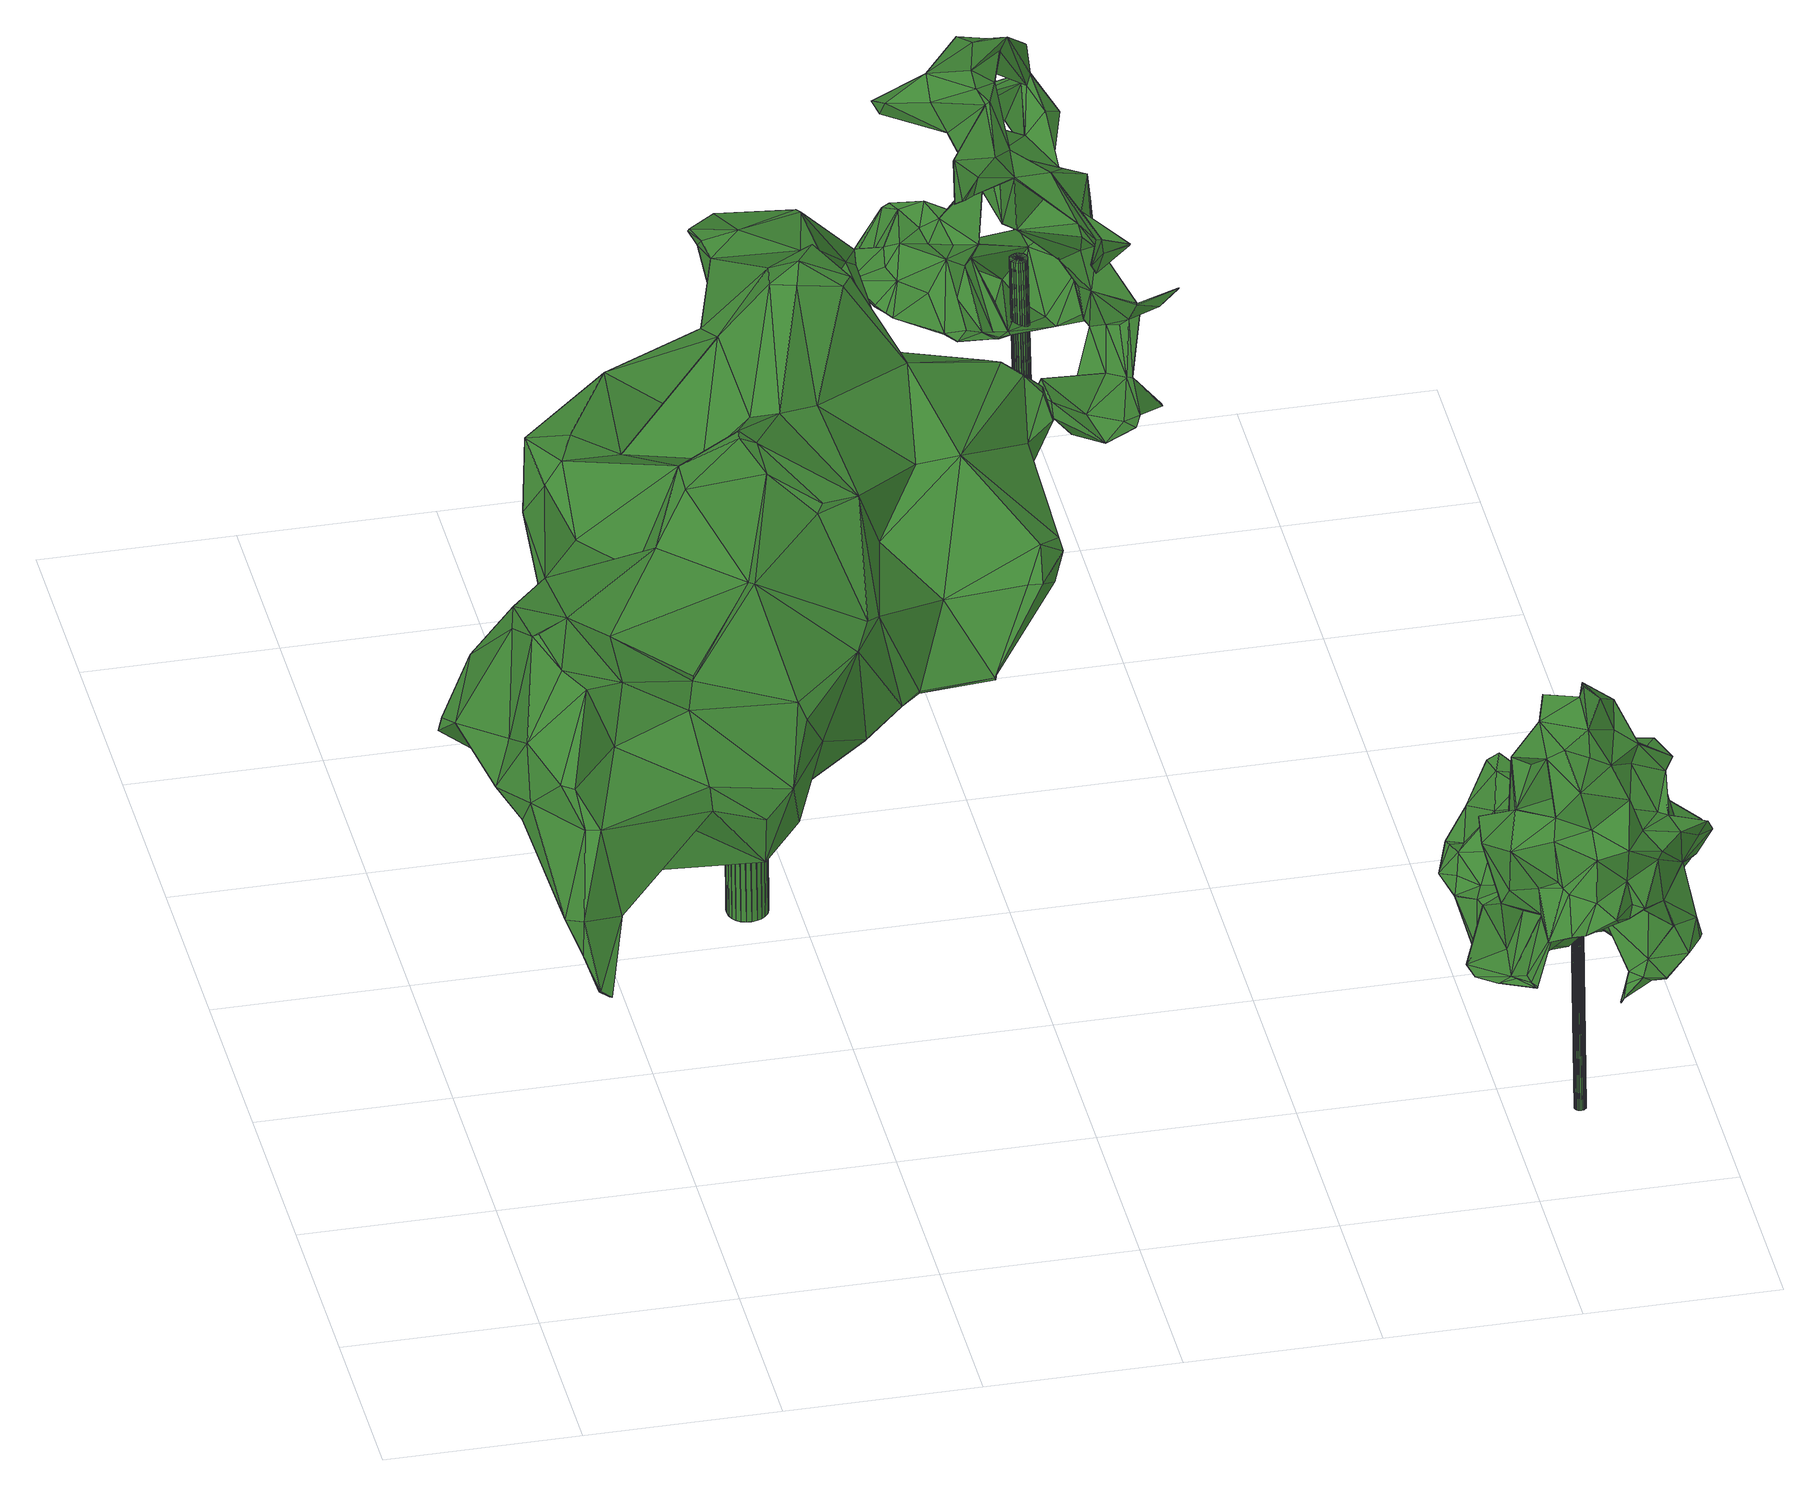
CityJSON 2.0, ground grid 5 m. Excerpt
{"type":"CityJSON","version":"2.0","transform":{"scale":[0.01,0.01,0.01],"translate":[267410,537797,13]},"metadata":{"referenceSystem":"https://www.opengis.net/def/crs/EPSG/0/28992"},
"CityObjects":{
"tree1":{"type":"SolitaryVegetationObject","attributes":{"gtid":175,"crown_width_m":16.04,"crown_median_z":23.13,"crown_r50_m":0.486,"crown_porosity":0.876,"trunk_H_m":9.78,"trunk_DBH_m":1.04,"trunk_radius_m":0.522,"trunk_base_height_m":13.35,"original_gtid":"175"},"geometry":[{"type":"Solid","lod":"3","boundaries":[[[[0,1,2]],[[3,4,5]],[[6,7,8]],[[9,10,11]],[[12,0,13]],[[14,15,16]],[[17,18,19]],[[20,21,22]],[[20,22,23]],[[1,0,24]],[[25,7,26]],[[8,7,25]],[[27,28,29]],[[30,31,32]],[[33,34,35]],[[36,37,38]],[[39,40,41]],[[3,42,32]],[[28,43,29]],[[44,45,34]],[[46,3,5]],[[47,48,49]],[[50,51,52]],[[53,10,54]],[[55,56,57]],[[43,28,58]],[[59,60,43]],[[55,57,61]],[[42,3,46]],[[62,63,64]],[[65,66,67]],[[68,69,70]],[[71,72,73]],[[74,65,75]],[[21,76,77]],[[78,21,77]],[[43,58,59]],[[79,80,81]],[[82,83,31]],[[84,38,37]],[[84,37,85]],[[86,87,88]],[[89,83,90]],[[55,87,91]],[[53,54,92]],[[46,5,93]],[[94,93,5]],[[95,96,33]],[[97,98,99]],[[97,99,100]],[[46,101,102]],[[103,18,17]],[[27,29,101]],[[104,105,14]],[[106,4,89]],[[3,89,4]],[[107,108,109]],[[73,110,111]],[[112,111,110]],[[113,114,16]],[[64,115,116]],[[117,118,119]],[[120,9,11]],[[121,122,123]],[[121,124,35]],[[125,126,127]],[[21,17,128]],[[128,76,21]],[[85,129,77]],[[88,61,48]],[[32,107,109]],[[78,22,21]],[[89,130,131]],[[89,131,106]],[[128,85,77]],[[56,55,91]],[[77,76,128]],[[132,82,114]],[[133,134,135]],[[113,15,14]],[[119,118,136]],[[71,73,111]],[[38,84,19]],[[17,19,84]],[[17,84,128]],[[128,84,85]],[[112,64,63]],[[137,64,112]],[[111,138,71]],[[28,45,139]],[[140,30,141]],[[142,143,144]],[[120,92,9]],[[9,54,10]],[[9,92,54]],[[36,145,146]],[[106,147,4]],[[103,50,18]],[[21,20,17]],[[148,98,97]],[[149,98,148]],[[150,10,53]],[[133,67,134]],[[151,67,133]],[[152,153,154]],[[155,156,157]],[[51,158,75]],[[73,72,110]],[[159,160,161]],[[52,154,162]],[[151,163,62]],[[133,163,151]],[[74,75,158]],[[16,104,14]],[[16,140,104]],[[5,4,164]],[[94,5,164]],[[113,16,15]],[[82,16,114]],[[14,105,165]],[[142,23,166]],[[49,136,118]],[[167,148,168]],[[167,168,66]],[[2,1,169]],[[67,170,134]],[[155,171,172]],[[155,99,171]],[[173,66,74]],[[174,175,176]],[[141,177,178]],[[154,51,152]],[[75,152,51]],[[78,98,149]],[[124,179,180]],[[181,180,179]],[[156,181,179]],[[145,126,125]],[[36,126,145]],[[182,183,184]],[[116,65,185]],[[176,186,187]],[[176,187,174]],[[14,188,113]],[[188,114,113]],[[189,34,45]],[[122,34,189]],[[124,33,35]],[[188,165,190]],[[55,61,88]],[[0,2,95]],[[66,166,149]],[[146,0,191]],[[27,101,94]],[[93,94,101]],[[176,175,192]],[[70,193,108]],[[142,144,23]],[[83,82,132]],[[194,131,159]],[[79,178,195]],[[78,149,166]],[[175,174,80]],[[8,25,183]],[[166,173,142]],[[51,23,158]],[[144,158,23]],[[181,156,155]],[[196,82,31]],[[196,31,30]],[[120,11,197]],[[164,147,94]],[[26,49,48]],[[164,4,147]],[[165,188,14]],[[147,198,27]],[[147,106,198]],[[189,199,122]],[[95,13,0]],[[145,24,146]],[[0,146,24]],[[118,47,49]],[[200,33,96]],[[201,56,91]],[[191,12,202]],[[16,196,140]],[[30,140,196]],[[159,161,194]],[[57,198,194]],[[203,89,90]],[[105,178,204]],[[51,103,23]],[[55,88,87]],[[62,68,63]],[[115,205,116]],[[64,206,62]],[[185,206,116]],[[186,207,187]],[[11,126,36]],[[10,126,11]],[[10,150,126]],[[208,102,43]],[[102,29,43]],[[134,170,192]],[[8,209,6]],[[151,185,67]],[[95,33,13]],[[33,12,13]],[[176,192,148]],[[103,51,50]],[[75,210,152]],[[41,211,39]],[[175,134,192]],[[109,30,32]],[[57,56,198]],[[56,201,198]],[[179,212,156]],[[209,213,214]],[[209,214,6]],[[77,172,98]],[[77,98,78]],[[201,215,122]],[[212,122,215]],[[140,178,104]],[[141,178,140]],[[104,178,105]],[[148,192,168]],[[64,205,115]],[[120,216,92]],[[217,187,218]],[[188,190,114]],[[132,114,190]],[[219,174,187]],[[160,26,161]],[[92,127,53]],[[161,26,48]],[[145,1,24]],[[105,204,165]],[[220,112,63]],[[135,69,133]],[[116,205,153]],[[152,210,116]],[[153,152,116]],[[124,12,33]],[[82,196,16]],[[166,22,78]],[[36,146,37]],[[160,131,130]],[[156,212,157]],[[157,215,221]],[[157,212,215]],[[93,101,46]],[[83,132,90]],[[85,191,202]],[[166,66,173]],[[163,68,62]],[[193,40,30]],[[141,30,40]],[[65,74,66]],[[75,65,210]],[[6,119,136]],[[32,222,107]],[[25,26,160]],[[71,208,60]],[[97,186,148]],[[176,148,186]],[[100,207,186]],[[109,108,193]],[[147,27,94]],[[126,150,127]],[[172,171,98]],[[137,112,200]],[[99,155,100]],[[42,102,222]],[[100,186,97]],[[155,218,100]],[[17,20,103]],[[23,103,20]],[[34,200,44]],[[34,33,200]],[[27,199,189]],[[120,18,50]],[[193,30,109]],[[222,102,208]],[[208,43,60]],[[121,35,122]],[[203,90,184]],[[35,34,122]],[[53,127,150]],[[198,199,27]],[[161,48,61]],[[71,60,59]],[[47,219,88]],[[80,39,211]],[[32,42,222]],[[189,45,27]],[[27,45,28]],[[41,135,223]],[[224,107,222]],[[85,37,191]],[[77,129,172]],[[112,110,200]],[[200,110,44]],[[108,107,224]],[[225,155,157]],[[138,111,112]],[[154,52,51]],[[127,52,125]],[[220,226,112]],[[108,226,220]],[[74,143,173]],[[135,41,70]],[[90,132,190]],[[204,190,165]],[[90,190,204]],[[23,22,166]],[[224,226,108]],[[80,79,39]],[[170,168,192]],[[167,149,148]],[[66,149,167]],[[178,79,204]],[[8,183,213]],[[12,191,0]],[[181,172,180]],[[80,211,175]],[[99,98,171]],[[41,40,70]],[[116,210,65]],[[133,68,163]],[[44,72,45]],[[139,45,72]],[[172,181,155]],[[139,72,58]],[[204,184,90]],[[47,118,117]],[[121,179,124]],[[67,168,170]],[[66,168,67]],[[7,6,49]],[[136,49,6]],[[57,161,61]],[[86,88,219]],[[187,86,219]],[[198,201,199]],[[145,125,162]],[[145,162,1]],[[46,102,42]],[[224,208,71]],[[222,208,224]],[[18,197,19]],[[120,197,18]],[[36,197,11]],[[19,197,38]],[[38,197,36]],[[135,70,69]],[[134,175,135]],[[44,110,72]],[[68,133,69]],[[182,184,204]],[[25,130,184]],[[158,144,143]],[[12,124,202]],[[202,180,227]],[[180,202,124]],[[63,68,220]],[[70,220,68]],[[70,108,220]],[[228,182,204]],[[213,182,228]],[[127,216,52]],[[92,216,127]],[[160,130,25]],[[83,89,31]],[[3,31,89]],[[3,32,31]],[[221,225,157]],[[221,86,225]],[[221,87,86]],[[221,215,87]],[[80,219,47]],[[80,174,219]],[[117,80,47]],[[64,116,206]],[[26,7,49]],[[28,139,58]],[[70,40,193]],[[87,215,91]],[[201,91,215]],[[217,218,86]],[[217,86,187]],[[102,101,29]],[[225,218,155]],[[204,79,81]],[[204,81,228]],[[137,200,96]],[[138,112,226]],[[229,64,137]],[[138,226,224]],[[212,179,123]],[[212,123,122]],[[121,123,179]],[[65,67,185]],[[169,1,205]],[[154,205,1]],[[153,205,154]],[[203,184,89]],[[130,89,184]],[[182,213,183]],[[184,183,25]],[[50,216,120]],[[50,52,216]],[[138,224,71]],[[159,131,160]],[[146,191,37]],[[52,162,125]],[[154,1,162]],[[178,177,195]],[[201,122,199]],[[207,100,218]],[[86,218,225]],[[207,218,187]],[[175,223,135]],[[169,205,230]],[[229,137,230]],[[229,230,64]],[[64,230,205]],[[96,230,137]],[[41,223,175]],[[80,117,81]],[[228,81,117]],[[88,48,47]],[[57,194,161]],[[41,175,211]],[[96,95,230]],[[2,230,95]],[[169,230,2]],[[8,213,209]],[[59,72,71]],[[59,58,72]],[[202,129,85]],[[180,172,129]],[[180,129,227]],[[202,227,129]],[[142,173,143]],[[198,106,131]],[[198,131,194]],[[158,143,74]],[[40,39,195]],[[195,39,79]],[[117,231,228]],[[40,195,177]],[[40,177,141]],[[119,231,117]],[[119,6,231]],[[185,151,206]],[[151,62,206]],[[228,231,214]],[[228,214,213]],[[6,214,231]],[[232,233,234]],[[232,234,235]],[[235,234,236]],[[235,236,237]],[[234,233,238]],[[234,238,236]],[[236,238,239]],[[236,239,237]],[[238,233,240]],[[238,240,239]],[[239,240,241]],[[239,241,237]],[[240,233,242]],[[240,242,241]],[[241,242,243]],[[241,243,237]],[[242,233,244]],[[242,244,243]],[[243,244,245]],[[243,245,237]],[[244,233,246]],[[244,246,245]],[[245,246,247]],[[245,247,237]],[[246,233,248]],[[246,248,247]],[[247,248,249]],[[247,249,237]],[[248,233,250]],[[248,250,249]],[[249,250,251]],[[249,251,237]],[[250,233,252]],[[250,252,251]],[[251,252,253]],[[251,253,237]],[[252,233,254]],[[252,254,253]],[[253,254,255]],[[253,255,237]],[[254,233,256]],[[254,256,255]],[[255,256,257]],[[255,257,237]],[[256,233,258]],[[256,258,257]],[[257,258,259]],[[257,259,237]],[[258,233,260]],[[258,260,259]],[[259,260,261]],[[259,261,237]],[[260,233,262]],[[260,262,261]],[[261,262,263]],[[261,263,237]],[[262,233,264]],[[262,264,263]],[[263,264,265]],[[263,265,237]],[[264,233,266]],[[264,266,265]],[[265,266,267]],[[265,267,237]],[[266,233,268]],[[266,268,267]],[[267,268,269]],[[267,269,237]],[[268,233,270]],[[268,270,269]],[[269,270,271]],[[269,271,237]],[[270,233,272]],[[270,272,271]],[[271,272,273]],[[271,273,237]],[[272,233,274]],[[272,274,273]],[[273,274,275]],[[273,275,237]],[[274,233,276]],[[274,276,275]],[[275,276,277]],[[275,277,237]],[[276,233,278]],[[276,278,277]],[[277,278,279]],[[277,279,237]],[[278,233,280]],[[278,280,279]],[[279,280,281]],[[279,281,237]],[[280,233,232]],[[280,232,281]],[[281,232,235]],[[281,235,237]]]]}]},
"tree2":{"type":"SolitaryVegetationObject","attributes":{"gtid":220,"crown_width_m":7.53,"crown_median_z":23.47,"crown_r50_m":0.342,"crown_porosity":0.915,"trunk_H_m":10.02,"trunk_DBH_m":0.462,"trunk_radius_m":0.231,"trunk_base_height_m":13.45,"original_gtid":"220"},"geometry":[{"type":"Solid","lod":"3","boundaries":[[[[282,283,284]],[[285,286,287]],[[287,286,288]],[[288,286,289]],[[290,291,292]],[[293,294,295]],[[296,297,298]],[[299,300,301]],[[302,303,304]],[[305,306,307]],[[282,308,283]],[[308,282,309]],[[293,310,294]],[[311,295,312]],[[311,312,313]],[[314,315,316]],[[317,318,319]],[[320,321,322]],[[323,321,324]],[[325,326,327]],[[328,329,330]],[[331,332,293]],[[333,334,335]],[[336,294,310]],[[295,311,331]],[[337,338,339]],[[340,341,342]],[[343,344,345]],[[300,346,301]],[[347,348,349]],[[350,351,352]],[[353,352,351]],[[354,312,295]],[[355,356,357]],[[358,359,360]],[[313,327,311]],[[361,316,362]],[[363,364,365]],[[366,367,368]],[[369,370,371]],[[372,373,374]],[[375,376,377]],[[378,356,361]],[[379,345,330]],[[300,380,346]],[[349,348,323]],[[291,381,292]],[[382,383,319]],[[324,349,323]],[[384,385,386]],[[384,387,385]],[[388,389,390]],[[293,332,391]],[[392,393,394]],[[395,394,393]],[[348,347,285]],[[396,397,398]],[[390,389,341]],[[313,283,308]],[[295,294,336]],[[351,399,387]],[[351,387,400]],[[365,401,363]],[[402,369,395]],[[295,331,293]],[[403,404,405]],[[287,289,406]],[[399,350,407]],[[408,386,385]],[[409,410,411]],[[331,311,332]],[[362,316,412]],[[333,335,413]],[[381,414,415]],[[407,416,384]],[[391,332,333]],[[327,326,333]],[[333,332,311]],[[333,311,327]],[[417,315,358]],[[418,404,419]],[[361,362,378]],[[420,417,421]],[[372,374,340]],[[422,345,379]],[[423,414,381]],[[424,425,426]],[[363,427,364]],[[333,413,391]],[[319,428,429]],[[373,372,322]],[[430,431,289]],[[432,336,310]],[[400,433,434]],[[353,400,434]],[[435,436,437]],[[438,439,440]],[[391,413,293]],[[441,442,402]],[[387,443,400]],[[337,444,338]],[[445,412,316]],[[446,447,335]],[[342,372,340]],[[319,448,396]],[[374,373,449]],[[409,411,450]],[[290,409,450]],[[451,452,405]],[[288,289,287]],[[453,297,421]],[[364,427,454]],[[356,355,455]],[[356,455,361]],[[423,381,291]],[[456,386,408]],[[289,431,406]],[[457,346,458]],[[459,404,403]],[[316,361,314]],[[460,320,461]],[[301,346,457]],[[462,463,464]],[[302,465,466]],[[467,468,420]],[[469,470,443]],[[317,330,318]],[[398,366,446]],[[398,446,403]],[[471,456,408]],[[471,408,430]],[[445,472,412]],[[286,430,289]],[[286,471,430]],[[371,428,369]],[[395,369,428]],[[473,380,463]],[[474,475,476]],[[374,449,340]],[[477,440,439]],[[478,479,480]],[[421,297,481]],[[421,481,420]],[[482,437,483]],[[410,409,290]],[[410,290,484]],[[299,462,300]],[[373,485,449]],[[449,485,390]],[[481,486,487]],[[338,433,488]],[[337,489,444]],[[457,478,339]],[[490,428,319]],[[403,446,459]],[[376,491,492]],[[476,451,405]],[[317,319,383]],[[326,334,333]],[[449,390,341]],[[449,341,340]],[[472,493,412]],[[477,439,494]],[[362,493,495]],[[432,496,368]],[[472,495,493]],[[414,497,328]],[[412,493,362]],[[376,498,491]],[[499,500,501]],[[401,501,500]],[[362,502,378]],[[471,286,285]],[[471,285,456]],[[503,504,388]],[[366,447,446]],[[505,306,472]],[[301,457,338]],[[300,464,380]],[[368,496,335]],[[368,335,366]],[[365,506,495]],[[505,507,508]],[[320,322,461]],[[384,443,387]],[[509,292,415]],[[381,415,292]],[[388,390,406]],[[404,459,474]],[[379,317,383]],[[494,371,370]],[[399,510,347]],[[338,444,489]],[[437,455,435]],[[489,511,394]],[[512,513,306]],[[462,464,300]],[[299,514,515]],[[339,478,480]],[[396,516,514]],[[398,516,396]],[[517,387,399]],[[297,296,481]],[[407,518,399]],[[386,518,407]],[[417,420,519]],[[315,417,519]],[[494,429,371]],[[461,342,341]],[[495,502,362]],[[284,520,521]],[[352,291,416]],[[406,522,287]],[[522,485,348]],[[523,489,394]],[[511,451,524]],[[336,354,295]],[[290,416,525]],[[477,369,526]],[[527,503,528]],[[336,432,354]],[[377,448,319]],[[334,325,529]],[[325,334,326]],[[473,479,530]],[[431,430,470]],[[489,337,511]],[[531,319,429]],[[344,532,533]],[[344,533,469]],[[302,304,465]],[[534,484,290]],[[352,416,407]],[[515,514,516]],[[494,439,429]],[[480,535,536]],[[480,479,535]],[[310,496,432]],[[434,318,353]],[[398,480,536]],[[510,518,456]],[[386,456,518]],[[369,477,370]],[[494,370,477]],[[364,454,506]],[[394,537,392]],[[285,287,522]],[[285,522,348]],[[291,525,416]],[[434,490,318]],[[319,318,490]],[[402,526,369]],[[538,379,383]],[[436,483,437]],[[304,433,443]],[[335,447,366]],[[489,433,338]],[[395,490,394]],[[400,353,351]],[[510,399,518]],[[305,307,532]],[[285,347,510]],[[285,510,456]],[[539,305,532]],[[540,284,312]],[[540,312,354]],[[284,283,312]],[[401,541,501]],[[529,309,542]],[[441,393,491]],[[392,491,393]],[[441,402,393]],[[306,513,472]],[[543,402,442]],[[431,503,388]],[[528,470,469]],[[324,303,349]],[[304,303,324]],[[472,544,505]],[[445,544,472]],[[533,307,545]],[[306,545,307]],[[538,528,422]],[[457,339,338]],[[418,405,404]],[[523,490,434]],[[327,313,546]],[[327,546,325]],[[547,343,425]],[[547,425,424]],[[478,458,346]],[[472,513,495]],[[469,533,422]],[[469,422,528]],[[512,495,513]],[[535,479,473]],[[359,315,314]],[[358,315,359]],[[548,547,424]],[[394,511,537]],[[511,452,451]],[[450,411,290]],[[416,290,411]],[[526,549,440]],[[528,503,470]],[[431,470,503]],[[532,344,436]],[[550,492,551]],[[346,530,478]],[[341,389,460]],[[552,460,389]],[[400,443,433]],[[339,480,337]],[[491,553,492]],[[553,491,392]],[[505,508,343]],[[399,351,350]],[[469,443,554]],[[427,355,454]],[[308,546,313]],[[343,345,422]],[[389,388,504]],[[389,504,552]],[[478,530,479]],[[431,388,406]],[[291,352,423]],[[480,405,452]],[[453,555,376]],[[453,358,555]],[[375,377,547]],[[489,434,433]],[[523,394,490]],[[356,378,357]],[[495,512,365]],[[341,460,461]],[[547,548,375]],[[467,505,468]],[[514,552,527]],[[514,460,552]],[[422,379,538]],[[343,426,344]],[[423,352,497]],[[523,434,489]],[[371,429,428]],[[531,426,547]],[[542,550,529]],[[324,320,301]],[[321,320,324]],[[529,325,546]],[[319,531,547]],[[290,525,291]],[[556,328,330]],[[554,556,330]],[[342,461,322]],[[455,355,427]],[[385,387,517]],[[543,526,402]],[[531,429,439]],[[532,557,539]],[[550,551,558]],[[491,498,441]],[[522,406,485]],[[368,367,354]],[[547,377,319]],[[309,282,521]],[[420,481,467]],[[375,486,376]],[[304,488,433]],[[551,553,559]],[[338,488,301]],[[301,488,304]],[[301,304,324]],[[353,328,497]],[[350,352,407]],[[536,516,398]],[[515,516,536]],[[468,505,544]],[[468,544,445]],[[514,382,396]],[[396,382,319]],[[527,382,514]],[[395,428,490]],[[498,442,441]],[[459,446,476]],[[355,357,454]],[[423,497,414]],[[398,405,480]],[[403,405,398]],[[537,511,524]],[[334,558,476]],[[460,299,320]],[[299,301,320]],[[398,367,366]],[[550,367,492]],[[321,485,373]],[[321,323,485]],[[408,466,430]],[[421,358,453]],[[417,358,421]],[[498,543,442]],[[468,519,420]],[[468,445,519]],[[445,316,519]],[[437,560,561]],[[382,527,538]],[[528,538,527]],[[549,543,438]],[[520,284,540]],[[546,308,309]],[[546,309,529]],[[315,519,316]],[[467,507,505]],[[410,484,411]],[[384,411,484]],[[283,313,312]],[[416,411,384]],[[550,558,334]],[[348,485,323]],[[408,385,466]],[[448,562,397]],[[334,529,550]],[[448,397,396]],[[462,515,536]],[[357,378,502]],[[498,376,555]],[[542,521,520]],[[384,386,407]],[[335,334,446]],[[334,476,446]],[[492,367,562]],[[476,524,451]],[[556,534,509]],[[373,322,321]],[[343,547,426]],[[477,526,440]],[[549,526,543]],[[553,551,492]],[[354,367,550]],[[390,485,406]],[[562,367,398]],[[512,305,541]],[[284,521,282]],[[309,521,542]],[[520,540,542]],[[354,550,540]],[[542,540,550]],[[538,383,382]],[[539,557,499]],[[508,425,343]],[[563,426,531]],[[549,438,440]],[[438,424,426]],[[426,563,438]],[[376,298,453]],[[453,298,297]],[[426,560,482]],[[564,560,426]],[[482,560,437]],[[438,531,439]],[[438,563,531]],[[298,486,296]],[[375,548,486]],[[353,318,328]],[[329,328,318]],[[360,486,424]],[[424,486,548]],[[360,543,498]],[[484,534,556]],[[438,360,424]],[[360,438,543]],[[509,328,556]],[[357,502,454]],[[415,328,509]],[[415,414,328]],[[379,330,317]],[[342,322,372]],[[484,556,384]],[[345,344,469]],[[335,496,413]],[[432,368,354]],[[293,496,310]],[[413,496,293]],[[401,500,363]],[[344,483,436]],[[535,473,462]],[[535,462,536]],[[422,533,343]],[[533,532,307]],[[492,565,376]],[[562,565,492]],[[377,376,565]],[[376,486,298]],[[448,565,562]],[[377,565,448]],[[347,566,399]],[[299,567,514]],[[460,514,567]],[[460,567,299]],[[430,466,470]],[[364,506,365]],[[462,473,463]],[[352,353,497]],[[527,504,503]],[[552,504,527]],[[561,455,437]],[[299,515,462]],[[360,425,486]],[[473,530,380]],[[443,470,465]],[[466,465,470]],[[426,425,359]],[[360,359,425]],[[346,380,530]],[[292,509,534]],[[292,534,290]],[[463,380,464]],[[427,363,500]],[[392,559,553]],[[401,512,541]],[[365,512,401]],[[349,568,569]],[[427,435,455]],[[501,541,499]],[[360,498,555]],[[435,500,499]],[[435,427,500]],[[385,568,466]],[[569,568,385]],[[517,349,569]],[[569,385,517]],[[302,466,568]],[[302,568,303]],[[349,303,568]],[[402,395,393]],[[360,555,358]],[[476,558,551]],[[524,476,551]],[[517,566,349]],[[399,566,517]],[[347,349,566]],[[476,405,570]],[[443,465,304]],[[486,481,296]],[[314,564,359]],[[426,359,564]],[[337,452,511]],[[337,480,452]],[[467,481,507]],[[481,508,507]],[[398,397,562]],[[541,305,499]],[[499,305,539]],[[512,306,305]],[[556,554,384]],[[443,384,554]],[[469,554,330]],[[345,469,330]],[[329,318,330]],[[454,502,506]],[[495,506,502]],[[425,487,486]],[[425,508,487]],[[481,487,508]],[[306,505,545]],[[458,478,571]],[[457,571,478]],[[458,571,457]],[[533,572,343]],[[545,505,572]],[[314,361,564]],[[537,524,559]],[[537,559,392]],[[455,561,564]],[[455,564,361]],[[524,551,559]],[[436,557,532]],[[418,474,476]],[[419,404,474]],[[418,419,474]],[[476,475,459]],[[474,459,475]],[[570,418,476]],[[570,405,418]],[[564,561,560]],[[343,572,505]],[[426,483,344]],[[426,482,483]],[[545,572,533]],[[499,557,435]],[[435,557,436]],[[573,574,575]],[[573,575,576]],[[576,575,577]],[[576,577,578]],[[575,574,579]],[[575,579,577]],[[577,579,580]],[[577,580,578]],[[579,574,581]],[[579,581,580]],[[580,581,582]],[[580,582,578]],[[581,574,583]],[[581,583,582]],[[582,583,584]],[[582,584,578]],[[583,574,585]],[[583,585,584]],[[584,585,586]],[[584,586,578]],[[585,574,587]],[[585,587,586]],[[586,587,588]],[[586,588,578]],[[587,574,589]],[[587,589,588]],[[588,589,590]],[[588,590,578]],[[589,574,591]],[[589,591,590]],[[590,591,592]],[[590,592,578]],[[591,574,593]],[[591,593,592]],[[592,593,594]],[[592,594,578]],[[593,574,595]],[[593,595,594]],[[594,595,596]],[[594,596,578]],[[595,574,597]],[[595,597,596]],[[596,597,598]],[[596,598,578]],[[597,574,599]],[[597,599,598]],[[598,599,600]],[[598,600,578]],[[599,574,601]],[[599,601,600]],[[600,601,602]],[[600,602,578]],[[601,574,603]],[[601,603,602]],[[602,603,604]],[[602,604,578]],[[603,574,605]],[[603,605,604]],[[604,605,606]],[[604,606,578]],[[605,574,607]],[[605,607,606]],[[606,607,608]],[[606,608,578]],[[607,574,609]],[[607,609,608]],[[608,609,610]],[[608,610,578]],[[609,574,611]],[[609,611,610]],[[610,611,612]],[[610,612,578]],[[611,574,613]],[[611,613,612]],[[612,613,614]],[[612,614,578]],[[613,574,615]],[[613,615,614]],[[614,615,616]],[[614,616,578]],[[615,574,617]],[[615,617,616]],[[616,617,618]],[[616,618,578]],[[617,574,619]],[[617,619,618]],[[618,619,620]],[[618,620,578]],[[619,574,621]],[[619,621,620]],[[620,621,622]],[[620,622,578]],[[621,574,573]],[[621,573,622]],[[622,573,576]],[[622,576,578]]]]}]},
"tree3":{"type":"SolitaryVegetationObject","attributes":{"gtid":322,"crown_width_m":6.31,"crown_median_z":20.59,"crown_r50_m":0.294,"crown_porosity":0.908,"trunk_H_m":7.01,"trunk_DBH_m":0.296,"trunk_radius_m":0.148,"trunk_base_height_m":13.58,"original_gtid":"322"},"geometry":[{"type":"Solid","lod":"3","boundaries":[[[[623,624,625]],[[626,627,628]],[[629,627,626]],[[630,631,632]],[[633,627,629]],[[634,635,636]],[[637,638,639]],[[640,641,642]],[[636,643,644]],[[645,646,647]],[[648,646,645]],[[649,650,651]],[[652,653,654]],[[655,656,657]],[[655,657,658]],[[659,660,638]],[[641,661,662]],[[663,662,661]],[[624,656,625]],[[664,665,666]],[[664,660,667]],[[668,669,670]],[[671,672,668]],[[668,673,671]],[[674,675,676]],[[677,678,642]],[[624,679,657]],[[680,670,681]],[[682,683,635]],[[684,685,686]],[[684,686,687]],[[688,689,690]],[[691,692,693]],[[694,695,696]],[[677,662,684]],[[697,657,698]],[[699,700,701]],[[699,702,700]],[[642,641,677]],[[703,704,640]],[[705,676,675]],[[706,654,707]],[[708,709,710]],[[711,712,713]],[[677,641,662]],[[640,704,641]],[[641,704,661]],[[661,704,703]],[[630,632,714]],[[715,716,717]],[[678,718,642]],[[719,720,647]],[[678,721,722]],[[723,633,699]],[[634,682,635]],[[724,725,726]],[[674,727,728]],[[729,693,730]],[[731,732,733]],[[734,735,736]],[[737,735,734]],[[644,626,628]],[[652,738,653]],[[630,714,739]],[[740,741,706]],[[742,741,740]],[[658,697,714]],[[742,743,744]],[[742,744,745]],[[746,744,743]],[[747,680,748]],[[629,699,633]],[[699,749,723]],[[690,664,667]],[[690,667,648]],[[750,733,673]],[[678,722,718]],[[751,687,752]],[[753,715,700]],[[754,650,743]],[[755,756,651]],[[757,756,755]],[[700,715,639]],[[754,758,650]],[[759,760,761]],[[762,760,759]],[[651,650,758]],[[743,649,763]],[[734,625,737]],[[764,765,623]],[[717,716,766]],[[767,672,746]],[[683,682,768]],[[714,656,658]],[[762,769,770]],[[651,756,649]],[[769,653,770]],[[680,747,771]],[[772,736,773]],[[720,719,774]],[[743,650,649]],[[675,757,705]],[[718,640,642]],[[638,637,775]],[[776,777,778]],[[696,779,694]],[[780,745,781]],[[780,781,782]],[[639,701,700]],[[713,783,784]],[[785,713,786]],[[720,785,786]],[[657,679,698]],[[698,679,683]],[[657,787,658]],[[765,788,789]],[[790,791,789]],[[792,791,626]],[[628,627,749]],[[723,749,627]],[[789,791,765]],[[644,628,793]],[[644,793,636]],[[791,790,794]],[[670,733,750]],[[680,733,670]],[[778,758,795]],[[778,795,776]],[[667,660,659]],[[789,796,797]],[[762,759,769]],[[664,689,665]],[[690,689,664]],[[798,799,800]],[[799,798,801]],[[710,709,752]],[[802,710,752]],[[803,804,771]],[[786,713,805]],[[786,805,720]],[[734,736,761]],[[677,684,687]],[[674,728,806]],[[807,808,809]],[[658,787,697]],[[810,785,782]],[[644,811,626]],[[783,812,798]],[[743,763,746]],[[759,761,772]],[[623,811,813]],[[644,813,811]],[[792,626,811]],[[721,814,722]],[[796,789,788]],[[815,764,816]],[[817,759,818]],[[744,819,745]],[[687,686,752]],[[785,820,782]],[[721,782,820]],[[720,774,821]],[[716,715,822]],[[681,670,669]],[[681,669,728]],[[823,793,729]],[[636,793,823]],[[630,776,631]],[[822,753,797]],[[639,824,701]],[[776,630,705]],[[713,785,711]],[[825,826,694]],[[825,694,754]],[[666,726,730]],[[666,665,726]],[[638,775,659]],[[827,828,802]],[[758,778,777]],[[733,829,799]],[[752,827,802]],[[803,688,731]],[[690,731,688]],[[728,830,806]],[[655,658,656]],[[813,831,624]],[[756,767,763]],[[746,763,767]],[[832,833,834]],[[813,624,623]],[[765,791,792]],[[666,835,664]],[[664,835,660]],[[836,725,837]],[[630,838,839]],[[761,736,772]],[[623,625,764]],[[840,775,637]],[[734,764,625]],[[772,773,818]],[[728,727,681]],[[756,763,649]],[[773,735,841]],[[796,815,842]],[[761,760,816]],[[748,680,681]],[[718,722,843]],[[767,757,830]],[[676,844,839]],[[680,771,804]],[[800,829,732]],[[845,695,706]],[[707,845,706]],[[741,654,706]],[[632,631,841]],[[737,625,656]],[[632,841,846]],[[847,774,848]],[[680,804,849]],[[648,731,690]],[[850,730,851]],[[803,731,804]],[[713,784,645]],[[718,703,640]],[[774,852,848]],[[737,846,735]],[[737,632,846]],[[748,681,727]],[[835,853,660]],[[736,735,773]],[[807,672,671]],[[796,788,815]],[[765,764,788]],[[714,632,656]],[[702,854,753]],[[678,677,855]],[[772,818,759]],[[837,725,856]],[[817,818,857]],[[729,730,850]],[[739,838,630]],[[790,797,753]],[[699,853,835]],[[669,767,728]],[[782,855,652]],[[769,857,707]],[[767,830,728]],[[769,759,857]],[[759,817,857]],[[752,709,751]],[[729,691,693]],[[815,788,764]],[[858,859,770]],[[734,816,764]],[[761,816,734]],[[767,756,757]],[[749,699,835]],[[738,652,860]],[[861,862,863]],[[782,652,780]],[[810,782,781]],[[810,781,864]],[[730,693,666]],[[651,777,755]],[[776,755,777]],[[847,865,659]],[[659,866,852]],[[847,775,867]],[[868,838,739]],[[865,832,659]],[[847,832,865]],[[715,753,822]],[[807,809,672]],[[647,805,645]],[[708,751,709]],[[657,697,787]],[[807,869,808]],[[841,631,870]],[[841,870,773]],[[795,845,870]],[[695,826,740]],[[758,777,651]],[[871,872,873]],[[725,851,726]],[[698,837,697]],[[836,837,698]],[[836,698,874]],[[815,816,858]],[[737,656,632]],[[624,657,656]],[[837,856,697]],[[710,802,828]],[[821,721,875]],[[663,708,685]],[[668,750,673]],[[731,849,804]],[[876,833,848]],[[645,732,648]],[[842,873,877]],[[878,707,857]],[[878,845,707]],[[733,680,849]],[[863,862,879]],[[810,711,785]],[[822,797,796]],[[754,880,825]],[[653,751,872]],[[776,705,755]],[[741,780,652]],[[652,881,741]],[[705,757,755]],[[708,872,751]],[[855,860,652]],[[773,845,878]],[[623,882,811]],[[748,674,747]],[[725,836,851]],[[662,685,684]],[[662,663,685]],[[665,724,726]],[[730,726,851]],[[811,882,792]],[[835,666,693]],[[835,693,749]],[[810,812,711]],[[864,812,810]],[[639,715,717]],[[823,850,836]],[[729,850,823]],[[858,816,883]],[[702,753,700]],[[669,668,767]],[[868,856,863]],[[769,707,653]],[[855,782,721]],[[855,721,678]],[[875,721,820]],[[847,659,775]],[[875,820,720]],[[875,720,821]],[[785,720,820]],[[868,697,856]],[[839,838,868]],[[724,861,863]],[[801,884,671]],[[751,653,738]],[[872,871,653]],[[751,738,687]],[[703,718,766]],[[703,877,661]],[[842,877,703]],[[663,661,872]],[[663,872,708]],[[796,842,822]],[[846,841,735]],[[628,692,793]],[[749,692,628]],[[793,692,729]],[[729,692,691]],[[637,717,840]],[[711,812,783]],[[745,780,741]],[[745,741,742]],[[819,746,869]],[[746,808,869]],[[842,815,858]],[[801,671,673]],[[670,750,668]],[[885,686,685]],[[885,752,686]],[[639,638,824]],[[853,824,638]],[[850,851,836]],[[765,792,882]],[[765,882,623]],[[824,853,701]],[[807,671,869]],[[746,819,744]],[[861,771,747]],[[747,839,862]],[[839,879,862]],[[818,773,878]],[[818,878,857]],[[883,859,858]],[[760,762,859]],[[883,760,859]],[[881,654,741]],[[652,654,881]],[[668,672,767]],[[839,747,676]],[[714,868,739]],[[714,697,868]],[[844,630,839]],[[886,671,884]],[[886,884,798]],[[887,843,722]],[[839,868,879]],[[868,863,879]],[[722,814,840]],[[732,731,648]],[[799,801,888]],[[673,888,801]],[[733,888,673]],[[733,849,731]],[[771,861,688]],[[771,688,803]],[[724,688,861]],[[724,665,688]],[[653,889,770]],[[871,889,653]],[[871,873,889]],[[887,840,717]],[[887,717,718]],[[844,705,630]],[[861,747,862]],[[676,705,844]],[[795,870,776]],[[653,707,654]],[[674,676,747]],[[732,829,733]],[[687,860,677]],[[855,677,860]],[[873,872,877]],[[661,877,872]],[[752,885,827]],[[710,885,708]],[[828,885,710]],[[828,827,885]],[[738,860,687]],[[685,708,885]],[[789,797,790]],[[852,667,659]],[[869,671,886]],[[631,776,870]],[[852,890,648]],[[852,648,667]],[[774,890,852]],[[719,890,774]],[[647,890,719]],[[647,646,890]],[[648,890,646]],[[624,831,679]],[[683,679,831]],[[698,768,874]],[[698,683,768]],[[634,768,682]],[[683,831,813]],[[874,768,836]],[[823,836,768]],[[823,768,636]],[[634,636,768]],[[693,692,749]],[[639,717,637]],[[770,889,858]],[[794,854,791]],[[801,798,884]],[[842,889,873]],[[858,889,842]],[[694,779,754]],[[754,779,758]],[[886,798,812]],[[760,883,816]],[[853,638,660]],[[834,866,659]],[[847,833,832]],[[863,725,724]],[[863,856,725]],[[847,848,833]],[[876,848,852]],[[770,859,762]],[[701,853,699]],[[821,774,867]],[[774,847,867]],[[887,722,840]],[[887,718,843]],[[683,643,635]],[[635,643,636]],[[683,813,643]],[[644,643,813]],[[718,717,766]],[[766,716,822]],[[766,822,703]],[[703,822,842]],[[743,880,754]],[[740,880,742]],[[825,880,740]],[[723,627,633]],[[746,809,808]],[[746,672,809]],[[688,665,689]],[[876,852,866]],[[834,833,866]],[[876,866,833]],[[758,891,795]],[[795,891,845]],[[798,784,783]],[[800,784,798]],[[758,696,891]],[[845,773,870]],[[845,891,696]],[[694,826,695]],[[832,834,659]],[[806,675,674]],[[819,781,745]],[[819,864,781]],[[869,864,819]],[[713,712,783]],[[695,740,706]],[[696,758,779]],[[748,727,674]],[[800,799,829]],[[799,888,733]],[[696,695,845]],[[732,784,800]],[[645,784,732]],[[794,753,854]],[[791,702,629]],[[790,753,794]],[[629,702,699]],[[721,821,814]],[[626,791,629]],[[791,854,702]],[[867,814,821]],[[775,840,814]],[[867,775,814]],[[720,805,647]],[[713,645,805]],[[869,892,864]],[[864,892,812]],[[886,812,892]],[[869,886,892]],[[742,880,743]],[[825,740,826]],[[711,783,712]],[[806,830,675]],[[675,830,757]],[[893,894,895]],[[893,895,896]],[[896,895,897]],[[896,897,898]],[[895,894,899]],[[895,899,897]],[[897,899,900]],[[897,900,898]],[[899,894,901]],[[899,901,900]],[[900,901,902]],[[900,902,898]],[[901,894,903]],[[901,903,902]],[[902,903,904]],[[902,904,898]],[[903,894,905]],[[903,905,904]],[[904,905,906]],[[904,906,898]],[[905,894,907]],[[905,907,906]],[[906,907,908]],[[906,908,898]],[[907,894,909]],[[907,909,908]],[[908,909,910]],[[908,910,898]],[[909,894,911]],[[909,911,910]],[[910,911,912]],[[910,912,898]],[[911,894,913]],[[911,913,912]],[[912,913,914]],[[912,914,898]],[[913,894,915]],[[913,915,914]],[[914,915,916]],[[914,916,898]],[[915,894,917]],[[915,917,916]],[[916,917,918]],[[916,918,898]],[[917,894,919]],[[917,919,918]],[[918,919,920]],[[918,920,898]],[[919,894,921]],[[919,921,920]],[[920,921,922]],[[920,922,898]],[[921,894,923]],[[921,923,922]],[[922,923,924]],[[922,924,898]],[[923,894,925]],[[923,925,924]],[[924,925,926]],[[924,926,898]],[[925,894,927]],[[925,927,926]],[[926,927,928]],[[926,928,898]],[[927,894,929]],[[927,929,928]],[[928,929,930]],[[928,930,898]],[[929,894,931]],[[929,931,930]],[[930,931,932]],[[930,932,898]],[[931,894,933]],[[931,933,932]],[[932,933,934]],[[932,934,898]],[[933,894,935]],[[933,935,934]],[[934,935,936]],[[934,936,898]],[[935,894,937]],[[935,937,936]],[[936,937,938]],[[936,938,898]],[[937,894,939]],[[937,939,938]],[[938,939,940]],[[938,940,898]],[[939,894,941]],[[939,941,940]],[[940,941,942]],[[940,942,898]],[[941,894,893]],[[941,893,942]],[[942,893,896]],[[942,896,898]]]]}]}
},
"vertices":[
[813,822,948],[740,809,752],[853,945,763],[1562,2073,1005],[1612,2064,1234],[1690,2000,1226],[979,2514,1500],[1161,2407,1556],[1215,2556,1384],[230,549,717],[263,509,637],[232,556,815],[866,1015,1067],[884,993,1028],[1147,2651,748],[1184,2650,745],[1198,2633,740],[164,902,1123],[161,844,986],[215,747,1094],[156,1073,1024],[218,1092,1304],[202,1248,1226],[62,1258,961],[740,794,885],[1320,2467,1375],[1168,2384,1563],[1419,1695,1266],[1580,1514,1100],[1637,1570,1076],[1162,2274,752],[1282,2173,898],[1494,2100,745],[1053,1188,1075],[1130,1299,1095],[1092,1257,1114],[295,652,1013],[377,881,1095],[245,717,1098],[1084,2115,993],[1098,2138,835],[1030,1927,921],[1590,1943,908],[1644,1554,1045],[1239,1336,833],[1333,1499,982],[1700,1926,1175],[925,2301,1515],[1115,2144,1616],[1007,2361,1548],[150,892,906],[252,1053,692],[300,906,759],[287,515,613],[261,514,633],[1068,1944,1725],[1172,1908,1659],[1196,1941,1663],[1572,1448,1028],[1612,1499,995],[1579,1546,974],[1119,2022,1715],[851,1564,563],[904,1577,595],[811,1432,732],[331,1402,729],[248,1519,974],[529,1656,888],[878,1733,656],[812,1766,700],[1064,1923,746],[1460,1453,809],[1439,1393,806],[1441,1394,799],[178,1432,796],[310,1261,664],[233,1085,1313],[315,1136,1316],[216,1302,1254],[1091,2321,987],[956,2182,1229],[1029,2294,1267],[1236,2472,770],[1261,2389,953],[315,909,1254],[411,943,1239],[868,1952,1524],[989,1921,1682],[1008,2016,1665],[1341,2180,1175],[1236,2416,987],[1052,1895,1687],[252,564,670],[1684,1967,1232],[1640,1987,1276],[935,1051,919],[1086,1249,771],[385,1717,1311],[324,1433,1236],[436,1598,1222],[431,1735,1365],[1627,1881,1147],[1591,1907,943],[105,988,945],[1029,2569,762],[1054,2587,781],[1553,2041,1299],[1428,1937,691],[1252,1855,717],[1268,1994,702],[1238,1338,826],[1445,1425,791],[1092,1447,738],[1215,2663,769],[1231,2588,776],[676,1423,778],[535,1332,685],[909,2379,1506],[912,2347,1538],[891,2405,1532],[198,617,786],[999,1405,1346],[1113,1460,1346],[1014,1419,1365],[798,1203,1302],[342,627,770],[341,622,773],[311,602,706],[264,964,1282],[416,1109,1264],[1307,2389,1383],[1309,2042,1360],[1256,2467,912],[735,1720,657],[659,1789,890],[771,1802,833],[894,2406,1538],[1085,1253,765],[1284,1548,913],[1536,1460,1022],[1044,2427,753],[1026,2333,771],[46,1341,925],[58,1354,903],[33,1324,900],[600,775,945],[596,790,1007],[1589,2017,1304],[342,1773,1202],[308,1426,1208],[292,511,614],[698,1643,634],[467,1130,619],[496,1133,618],[462,1009,630],[675,1511,1463],[827,1519,1518],[833,1553,1516],[124,1358,810],[1179,2224,1394],[1276,2362,1414],[1156,2116,1629],[524,908,844],[778,1639,607],[1640,2006,1268],[1161,2580,869],[144,1468,1012],[406,1628,1060],[380,1714,1059],[826,1033,741],[518,1731,928],[537,1379,1265],[578,1332,1355],[134,1459,978],[615,2136,1303],[700,2049,1093],[397,1909,1132],[1026,2333,787],[1032,2369,824],[881,1447,1453],[783,1202,1310],[672,1420,1455],[1068,2523,1350],[1214,2553,1378],[1200,2431,1341],[629,1497,749],[364,1855,1363],[609,2067,1380],[1201,2648,793],[1198,1614,1096],[1241,2480,929],[579,945,1132],[407,1849,1076],[1157,1972,723],[1242,2028,1481],[1103,2248,878],[1208,2446,762],[259,669,1006],[1335,1923,1399],[1311,1713,1243],[1188,1301,820],[1072,1747,1428],[607,1034,1156],[1163,2345,1324],[1120,2374,1010],[727,1078,748],[650,1437,744],[472,1827,1374],[1522,1615,957],[984,2558,1381],[369,1344,687],[928,2035,1175],[872,1524,1495],[981,2584,1332],[978,2555,1379],[968,1698,1452],[256,639,732],[815,1946,1285],[588,1776,1334],[845,2043,1492],[1012,1673,723],[899,1731,1429],[1510,1912,808],[822,1889,1156],[1363,1684,926],[769,1666,1368],[1163,1749,799],[615,1068,1147],[989,2510,1340],[985,1255,836],[831,1065,743],[980,2521,1409],[927,1645,35],[875,1645,35],[925,1659,35],[920,1641,1013],[918,1654,1013],[868,1640,1013],[920,1671,35],[913,1667,1013],[912,1682,35],[904,1677,1013],[901,1690,35],[893,1686,1013],[888,1695,35],[881,1691,1013],[875,1697,35],[867,1693,1013],[861,1695,35],[854,1691,1013],[849,1690,35],[841,1685,1013],[838,1682,35],[830,1677,1013],[830,1671,35],[822,1666,1012],[824,1658,35],[817,1654,1012],[823,1645,35],[815,1640,1012],[825,1631,34],[817,1627,1012],[830,1619,34],[822,1614,1012],[838,1608,34],[831,1603,1012],[849,1600,34],[842,1595,1012],[862,1595,35],[854,1590,1012],[875,1593,35],[868,1588,1012],[889,1595,35],[881,1590,1012],[901,1600,35],[894,1595,1013],[912,1608,35],[905,1604,1013],[920,1619,35],[913,1614,1013],[926,1632,35],[918,1627,1013],
[1972,2678,670],[1961,2637,677],[1923,2677,703],[1591,2897,1570],[1471,2960,1466],[1488,2885,1505],[1468,2958,1466],[1481,2920,1451],[1750,3201,1293],[1930,3242,1277],[1913,3257,1229],[1924,2358,789],[1813,2446,820],[1866,2478,744],[1737,2717,889],[1736,2717,885],[1768,2738,879],[1903,2580,1293],[1912,2409,1357],[1859,2692,1376],[1717,2862,1389],[1712,2831,1399],[1760,2832,1354],[1557,3057,1068],[1533,2930,1055],[1594,2985,1056],[1999,2649,675],[1999,2651,678],[1809,2449,867],[1942,2451,765],[1906,2573,742],[1983,2615,693],[1533,2819,935],[1614,2730,918],[1521,2790,928],[1884,2936,1218],[1903,2994,1218],[1912,2930,1051],[1764,2667,1392],[1712,2651,1469],[1663,2622,1436],[1720,2751,1564],[1759,2701,1451],[2109,2571,738],[2106,2538,754],[2069,2561,734],[1893,3101,1201],[1879,3042,1211],[1870,3032,1212],[1936,2419,771],[2009,2401,793],[2025,2427,812],[2032,2545,843],[2017,2545,846],[1777,2499,868],[1970,2746,1248],[1964,2756,1314],[1945,2624,1276],[1588,2547,1416],[1645,2611,1393],[1619,2566,1412],[1723,2896,1047],[1675,3014,1077],[1750,2960,1224],[1928,2421,1348],[1693,2840,1603],[1690,2772,1594],[1745,2810,1580],[1889,3111,1471],[1890,3070,1413],[1895,3103,1396],[1951,3010,1332],[1890,2599,762],[1433,2989,987],[1462,2864,964],[1428,2875,995],[1726,2748,884],[1634,2827,970],[1773,2935,842],[1493,2842,945],[1444,2803,965],[1349,3014,998],[1349,3011,996],[1349,2979,1026],[1980,2617,960],[1947,2649,937],[1972,2576,844],[1913,3028,944],[1925,3154,982],[1926,3117,1000],[1609,2558,1417],[1605,2628,1490],[1590,2547,1418],[1884,2864,832],[1904,2835,820],[1966,2851,980],[1448,2849,965],[1798,2938,1240],[1894,2381,1302],[1916,3255,1229],[1875,2778,1153],[1877,2914,1211],[1865,3060,1395],[1740,2989,1508],[1768,3049,1538],[1875,3044,1396],[1709,2830,1396],[1729,2679,1394],[1641,2680,1438],[2010,2399,796],[2017,2804,952],[1969,2852,979],[1970,2852,982],[1935,2948,1005],[1893,2748,1076],[1929,2697,1027],[1942,2604,1072],[1819,3009,1571],[1908,2978,1360],[1390,2991,1004],[1871,2935,844],[2046,2554,1050],[2162,2612,1043],[2046,2558,1051],[1629,2820,1440],[1886,3114,1472],[1711,2994,1500],[1719,3189,1304],[1739,3169,1287],[1741,3169,1290],[1467,2777,960],[1980,2401,816],[1916,3158,1209],[1901,3201,1184],[1891,3103,1397],[1629,2701,903],[2161,2615,1043],[2164,2615,1042],[1629,2699,906],[1727,2721,884],[1742,2929,1230],[1933,3240,1275],[1797,2963,889],[1701,2881,1020],[1677,2938,1032],[1426,3013,974],[1917,3089,1013],[1913,3090,1013],[1648,2964,1453],[1643,2902,1415],[1799,2520,890],[1909,2827,1293],[1914,2928,1213],[1528,3107,1041],[1590,3063,1063],[1578,3014,1046],[1735,3058,871],[1858,3056,977],[1736,3059,869],[1885,2885,829],[1835,2921,845],[1852,2951,1314],[1971,2783,1267],[1481,2765,952],[2032,2590,985],[2013,2603,963],[1923,2747,1042],[1602,2630,1488],[1720,3192,1305],[1969,2634,1047],[1950,2659,1167],[1767,2739,876],[1389,2989,1000],[1474,2965,1008],[1700,3047,1564],[1918,2610,1306],[1935,2454,1303],[2109,2585,1016],[1763,2667,1389],[1646,2594,1404],[1932,2484,1278],[1908,2400,1267],[1893,2384,1303],[1709,2920,1400],[1702,2937,1421],[1653,2715,924],[1599,2714,923],[1748,2963,1226],[1703,2931,1304],[1650,2983,1512],[1508,2839,1009],[1910,2398,1265],[2162,2615,1040],[2108,2588,1017],[2063,2598,1001],[1887,3084,958],[2015,2491,1276],[2013,2490,1273],[1952,2610,1213],[1695,2723,906],[1645,2991,1069],[1674,3013,1074],[1772,3166,1262],[1708,2748,1559],[1765,2747,884],[1727,2747,888],[1908,2765,1332],[1964,2815,1259],[1916,2931,1051],[1906,2838,819],[1996,2754,885],[1445,2802,969],[1922,3156,981],[1394,2866,1008],[1896,2449,818],[1905,3129,1212],[1884,2865,828],[1527,3110,1043],[1426,3013,978],[1434,2991,991],[1394,2868,1005],[1732,2864,1347],[1758,2830,1352],[1631,2842,1052],[1350,2979,1023],[1648,2798,964],[1678,2850,1021],[1897,3201,1184],[1732,3004,1571],[1958,2704,1160],[1497,2946,1039],[1488,2886,1021],[1779,2713,1204],[1910,2571,1259],[1921,2635,1174],[1795,2979,1552],[1775,3040,1553],[1598,2715,920],[1925,2677,706],[1972,2679,674],[1591,2846,1518],[1905,2805,1161],[1961,2680,1046],[1791,3171,1258],[1780,3030,868],[1746,2731,1214],[1706,2905,1258],[2078,2588,736],[1934,2423,1305],[1854,3041,978],[1618,3043,1093],[1645,2989,1073],[1790,3171,1255],[1969,2499,1250],[1943,2549,1243],[1944,2737,1040],[1799,2870,1233],[1543,3096,1063],[1920,2668,719],[1473,2967,1011],[2012,2622,710],[1772,2935,839],[1579,2812,981],[1604,2927,1045],[2051,2590,721],[1860,2957,980],[1834,2920,848],[1734,3059,868],[1974,2580,842],[1979,2679,943],[1746,2728,1217],[2023,2767,910],[1868,3033,1215],[1765,2748,880],[1843,3148,1229],[1545,3097,1060],[2015,2605,962],[2000,2769,935],[1635,2949,1042],[1574,2935,1033],[1938,2672,944],[1779,3029,872],[1589,2901,1020],[1986,2742,926],[1794,2979,1555],[1874,2730,1302],[1662,2866,1486],[1713,2946,1565],[2107,2587,1019],[1940,2488,1280],[1665,2921,1038],[1848,2794,45],[1825,2795,45],[1847,2801,45],[1829,2817,1047],[1829,2823,1047],[1806,2818,1047],[1845,2806,45],[1827,2829,1047],[1842,2811,45],[1823,2834,1047],[1837,2815,45],[1818,2838,1046],[1832,2817,45],[1813,2840,1046],[1826,2818,44],[1807,2841,1046],[1820,2817,44],[1801,2840,1046],[1814,2815,44],[1795,2838,1046],[1809,2812,44],[1790,2835,1046],[1805,2807,44],[1786,2830,1046],[1803,2801,44],[1784,2824,1046],[1802,2796,45],[1783,2818,1046],[1803,2790,45],[1784,2812,1046],[1805,2784,45],[1786,2807,1047],[1808,2779,45],[1790,2802,1047],[1813,2775,45],[1794,2798,1047],[1818,2773,45],[1800,2796,1047],[1824,2772,46],[1806,2795,1047],[1830,2773,46],[1812,2795,1047],[1836,2775,46],[1817,2798,1047],[1841,2778,46],[1822,2801,1047],[1845,2783,46],[1826,2806,1047],[1847,2789,46],[1828,2811,1047],
[2761,173,1067],[2635,155,1117],[2663,159,1001],[2883,322,1036],[2909,358,1049],[2909,358,1051],[2880,356,1005],[2420,304,901],[2468,202,822],[2467,185,948],[2885,368,1008],[2680,346,1310],[2718,314,1279],[2762,364,1236],[2946,449,752],[2850,495,749],[2952,448,777],[2952,221,612],[2894,157,609],[2936,239,590],[2754,323,1176],[2814,316,1130],[2653,589,651],[2724,631,674],[2755,609,606],[2710,658,697],[2373,251,586],[2379,192,587],[2361,209,615],[2700,299,626],[2702,196,711],[2612,224,728],[2596,261,1041],[2578,180,1035],[2573,259,1158],[2495,255,1022],[2830,551,756],[2834,575,846],[2900,129,624],[2839,104,573],[2839,103,576],[2785,609,902],[2679,599,989],[2785,566,1001],[2780,613,809],[2385,436,722],[2345,446,727],[2382,545,751],[2532,457,669],[2434,377,724],[2465,491,751],[2395,459,774],[2433,376,727],[2468,428,787],[2868,208,573],[2833,323,591],[2612,233,1194],[2449,621,798],[2381,545,754],[2677,315,1320],[2676,259,1229],[2814,134,573],[2802,105,573],[2761,131,574],[2757,162,565],[2597,596,888],[2685,566,911],[2685,660,845],[2782,426,1031],[2858,424,1044],[2805,497,1030],[2515,101,594],[2516,103,596],[2506,130,594],[2508,370,1099],[2577,367,1196],[2863,420,922],[2982,377,845],[2855,398,819],[2913,312,861],[2931,186,687],[2938,177,632],[2506,289,779],[2524,187,612],[2631,138,734],[2779,91,595],[2738,98,577],[2725,70,555],[2616,471,546],[2601,528,552],[2633,538,556],[2493,255,1021],[2961,327,777],[2946,319,772],[2931,389,744],[2906,277,659],[2758,608,606],[2757,547,566],[2804,391,590],[2836,326,619],[2888,386,1009],[2636,518,988],[2609,451,1063],[2655,526,1055],[2386,516,762],[2343,445,729],[2763,390,1109],[2705,499,1085],[2633,635,834],[2635,575,796],[2501,589,769],[2665,102,947],[2584,124,863],[2597,110,853],[2568,150,986],[2745,204,637],[2424,359,943],[2513,160,594],[2580,274,593],[2525,248,578],[2419,258,558],[2475,306,566],[2549,305,558],[2431,313,584],[2495,501,854],[2421,515,762],[2887,473,1032],[2421,515,759],[2749,126,593],[2734,100,570],[2993,287,872],[2433,171,574],[2420,293,724],[2403,279,604],[2412,322,724],[2464,167,592],[2625,44,771],[2696,23,820],[2656,69,846],[2704,38,802],[2400,286,591],[2744,98,968],[2795,177,970],[2911,301,742],[2370,388,696],[2672,339,1274],[2667,83,762],[2739,77,782],[2519,596,906],[2589,49,768],[2534,59,754],[2759,578,624],[2848,496,747],[2453,230,768],[2469,241,624],[2510,244,730],[2476,160,589],[2638,308,562],[2576,337,560],[2680,389,540],[2564,559,534],[2618,585,657],[2720,480,548],[2723,532,576],[2552,346,1087],[2839,153,917],[2893,188,943],[2968,226,940],[2874,242,960],[2850,258,962],[2811,347,1118],[2968,228,939],[2540,174,759],[2907,241,817],[2953,261,877],[2562,559,536],[2530,635,667],[2582,588,662],[2542,574,675],[2716,66,548],[2538,649,922],[2508,652,903],[2732,564,583],[2385,434,724],[2511,351,718],[2504,333,570],[2454,320,710],[2627,443,540],[2793,302,1085],[2550,451,551],[2728,236,1131],[2824,448,607],[2826,144,901],[2744,124,862],[2602,50,766],[2589,49,766],[2504,333,566],[2770,479,545],[2830,481,581],[2909,242,815],[2745,380,1193],[2822,431,806],[2506,130,591],[2516,102,594],[2717,65,545],[2717,64,548],[2533,602,686],[2371,389,698],[2673,228,1167],[2738,490,816],[2686,496,775],[2754,555,817],[2852,505,936],[2654,442,1186],[2579,414,1081],[2427,360,943],[2476,353,905],[2891,435,699],[2534,176,836],[2840,144,778],[2878,281,673],[2513,316,876],[2560,120,740],[2575,139,872],[2746,468,671],[2684,585,661],[2485,623,801],[2678,461,1147],[2675,462,1147],[2726,629,676],[2826,497,867],[2957,267,883],[2788,304,597],[2543,406,1069],[2590,81,750],[2784,100,792],[2740,76,785],[2762,216,609],[2567,553,885],[2544,464,879],[2574,429,979],[2527,422,537],[2834,470,753],[2749,584,809],[2797,443,636],[2497,347,957],[2523,390,572],[2539,173,762],[2806,163,766],[2796,120,627],[2865,152,695],[2598,423,1236],[2807,498,544],[2685,588,809],[2868,151,696],[2567,91,741],[2543,392,889],[2495,188,590],[2574,287,691],[2751,236,1005],[2753,104,805],[2600,528,555],[2726,72,553],[2550,451,554],[2878,329,733],[2531,602,684],[2781,105,785],[2726,631,675],[2501,159,596],[2526,423,540],[2690,345,58],[2675,345,58],[2689,349,58],[2682,355,759],[2682,359,759],[2668,356,759],[2688,352,58],[2680,363,759],[2686,355,58],[2678,366,759],[2683,358,58],[2675,368,759],[2679,359,58],[2672,370,759],[2675,360,58],[2668,371,759],[2671,359,58],[2664,370,759],[2668,358,58],[2660,369,759],[2665,356,58],[2657,366,759],[2662,353,58],[2655,363,759],[2661,349,58],[2653,360,759],[2660,345,58],[2653,356,759],[2661,341,58],[2653,352,759],[2662,338,58],[2655,348,759],[2664,335,58],[2657,345,759],[2667,332,58],[2660,343,759],[2671,331,58],[2664,341,760],[2675,330,58],[2667,341,760],[2679,331,58],[2671,341,760],[2682,332,58],[2675,343,760],[2685,334,58],[2678,345,760],[2688,337,58],[2680,348,760],[2689,341,58],[2682,352,760]
]}
